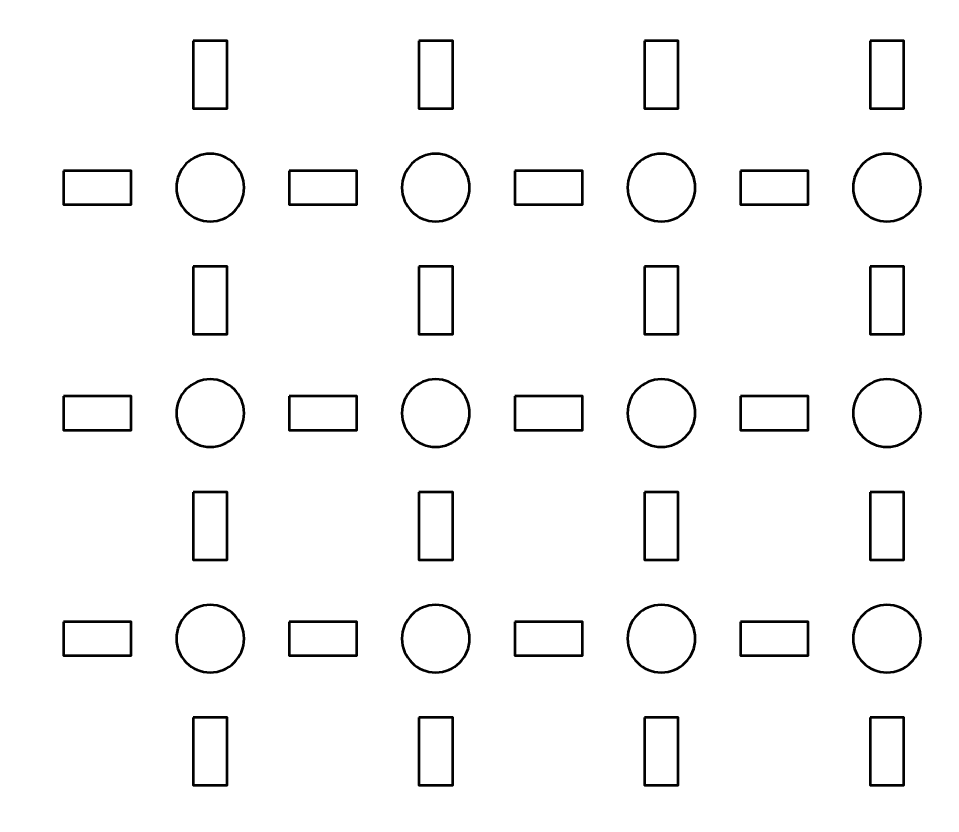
# Model space of a CAD drawing. Header units: centimetres. Extents: x -24.2 to 3.2, y -28.5 to 40.7.
# Drawn here: x -13.2 to -5.03, y 18.45 to 25.5 of the extents above; entities that cross this region are included whole.
import ezdxf

# ---------------------------------------------------------------- set-up
doc = ezdxf.new("R2010")
doc.units = ezdxf.units.CM
doc.header["$MEASUREMENT"] = 0
doc.layers.add('Layer 1', color=7, linetype='Continuous')

msp = doc.modelspace()

# ---------------------------------------------------------------- linework, layer by layer
at = {"layer": 'Layer 1', "lineweight": 53}
for points, knots in [([(-23.65008, 40.65002), (-23.65008, 40.65002), (2.6499, 40.65002), (2.6499, 40.65002), (2.6499, 40.65002), (2.9269, 40.65002), (3.14985, 40.42693), (3.14985, 40.14993), (3.14985, 40.14993), (3.14985, 40.14993), (3.14985, 13.84995), (3.14985, 13.84995), (3.14985, 13.84995), (3.14985, 13.57295), (2.9269, 13.35), (2.6499, 13.35), (2.6499, 13.35), (2.6499, 13.35), (-23.65008, 13.35), (-23.65008, 13.35), (-23.65008, 13.35), (-23.92708, 13.35), (-24.15017, 13.57295), (-24.15017, 13.84995), (-24.15017, 13.84995), (-24.15017, 13.84995), (-24.15017, 40.14993), (-24.15017, 40.14993), (-24.15017, 40.14993), (-24.15017, 40.42693), (-23.92708, 40.65002), (-23.65008, 40.65002)], [0, 0, 0, 0, 0.125, 0.125, 0.125, 0.125, 0.25, 0.25, 0.25, 0.25, 0.375, 0.375, 0.375, 0.375, 0.5, 0.5, 0.5, 0.5, 0.625, 0.625, 0.625, 0.625, 0.75, 0.75, 0.75, 0.75, 0.875, 0.875, 0.875, 0.875, 1, 1, 1, 1]), ([(-11.65013, 25.29992), (-11.65013, 25.29992), (-11.35013, 25.29992), (-11.35013, 25.29992), (-11.35013, 25.29992), (-11.35013, 25.29992), (-11.35013, 24.69992), (-11.35013, 24.69992), (-11.35013, 24.69992), (-11.35013, 24.69992), (-11.65013, 24.69992), (-11.65013, 24.69992), (-11.65013, 24.69992), (-11.65013, 24.69992), (-11.65013, 25.29992), (-11.65013, 25.29992)], [0, 0, 0, 0, 0.25, 0.25, 0.25, 0.25, 0.5, 0.5, 0.5, 0.5, 0.75, 0.75, 0.75, 0.75, 1, 1, 1, 1]), ([(-9.6502, 25.29992), (-9.6502, 25.29992), (-9.35019, 25.29992), (-9.35019, 25.29992), (-9.35019, 25.29992), (-9.35019, 25.29992), (-9.35019, 24.69992), (-9.35019, 24.69992), (-9.35019, 24.69992), (-9.35019, 24.69992), (-9.6502, 24.69992), (-9.6502, 24.69992), (-9.6502, 24.69992), (-9.6502, 24.69992), (-9.6502, 25.29992), (-9.6502, 25.29992)], [0, 0, 0, 0, 0.25, 0.25, 0.25, 0.25, 0.5, 0.5, 0.5, 0.5, 0.75, 0.75, 0.75, 0.75, 1, 1, 1, 1]), ([(-7.65009, 25.29992), (-7.65009, 25.29992), (-7.35008, 25.29992), (-7.35008, 25.29992), (-7.35008, 25.29992), (-7.35008, 25.29992), (-7.35008, 24.69992), (-7.35008, 24.69992), (-7.35008, 24.69992), (-7.35008, 24.69992), (-7.65009, 24.69992), (-7.65009, 24.69992), (-7.65009, 24.69992), (-7.65009, 24.69992), (-7.65009, 25.29992), (-7.65009, 25.29992)], [0, 0, 0, 0, 0.25, 0.25, 0.25, 0.25, 0.5, 0.5, 0.5, 0.5, 0.75, 0.75, 0.75, 0.75, 1, 1, 1, 1]), ([(-5.65015, 25.29992), (-5.65015, 25.29992), (-5.35015, 25.29992), (-5.35015, 25.29992), (-5.35015, 25.29992), (-5.35015, 25.29992), (-5.35015, 24.69992), (-5.35015, 24.69992), (-5.35015, 24.69992), (-5.35015, 24.69992), (-5.65015, 24.69992), (-5.65015, 24.69992), (-5.65015, 24.69992), (-5.65015, 24.69992), (-5.65015, 25.29992), (-5.65015, 25.29992)], [0, 0, 0, 0, 0.25, 0.25, 0.25, 0.25, 0.5, 0.5, 0.5, 0.5, 0.75, 0.75, 0.75, 0.75, 1, 1, 1, 1]), ([(-11.20005, 24.00001), (-11.20005, 23.83424), (-11.33443, 23.7), (-11.50006, 23.7), (-11.50006, 23.7), (-11.66583, 23.7), (-11.80006, 23.83424), (-11.80006, 24.00001), (-11.80006, 24.00001), (-11.80006, 24.16567), (-11.66583, 24.30001), (-11.50006, 24.30001), (-11.50006, 24.30001), (-11.33443, 24.30001), (-11.20005, 24.16567), (-11.20005, 24.00001)], [0, 0, 0, 0, 0.25, 0.25, 0.25, 0.25, 0.5, 0.5, 0.5, 0.5, 0.75, 0.75, 0.75, 0.75, 1, 1, 1, 1]), ([(-9.20012, 24.00001), (-9.20012, 23.83424), (-9.33446, 23.7), (-9.50012, 23.7), (-9.50012, 23.7), (-9.66575, 23.7), (-9.80013, 23.83424), (-9.80013, 24.00001), (-9.80013, 24.00001), (-9.80013, 24.16567), (-9.66575, 24.30001), (-9.50012, 24.30001), (-9.50012, 24.30001), (-9.33446, 24.30001), (-9.20012, 24.16567), (-9.20012, 24.00001)], [0, 0, 0, 0, 0.25, 0.25, 0.25, 0.25, 0.5, 0.5, 0.5, 0.5, 0.75, 0.75, 0.75, 0.75, 1, 1, 1, 1]), ([(-7.20015, 24.00001), (-7.20015, 23.83424), (-7.33439, 23.7), (-7.50016, 23.7), (-7.50016, 23.7), (-7.66582, 23.7), (-7.80016, 23.83424), (-7.80016, 24.00001), (-7.80016, 24.00001), (-7.80016, 24.16567), (-7.66582, 24.30001), (-7.50016, 24.30001), (-7.50016, 24.30001), (-7.33439, 24.30001), (-7.20015, 24.16567), (-7.20015, 24.00001)], [0, 0, 0, 0, 0.25, 0.25, 0.25, 0.25, 0.5, 0.5, 0.5, 0.5, 0.75, 0.75, 0.75, 0.75, 1, 1, 1, 1]), ([(-5.20008, 24.00001), (-5.20008, 23.83424), (-5.33445, 23.7), (-5.50008, 23.7), (-5.50008, 23.7), (-5.66585, 23.7), (-5.80008, 23.83424), (-5.80008, 24.00001), (-5.80008, 24.00001), (-5.80008, 24.16567), (-5.66585, 24.30001), (-5.50008, 24.30001), (-5.50008, 24.30001), (-5.33445, 24.30001), (-5.20008, 24.16567), (-5.20008, 24.00001)], [0, 0, 0, 0, 0.25, 0.25, 0.25, 0.25, 0.5, 0.5, 0.5, 0.5, 0.75, 0.75, 0.75, 0.75, 1, 1, 1, 1]), ([(-12.80011, 24.14994), (-12.80011, 24.14994), (-12.20011, 24.14994), (-12.20011, 24.14994), (-12.20011, 24.14994), (-12.20011, 24.14994), (-12.20011, 23.84993), (-12.20011, 23.84993), (-12.20011, 23.84993), (-12.20011, 23.84993), (-12.80011, 23.84993), (-12.80011, 23.84993), (-12.80011, 23.84993), (-12.80011, 23.84993), (-12.80011, 24.14994), (-12.80011, 24.14994)], [0, 0, 0, 0, 0.25, 0.25, 0.25, 0.25, 0.5, 0.5, 0.5, 0.5, 0.75, 0.75, 0.75, 0.75, 1, 1, 1, 1]), ([(-10.80014, 24.14994), (-10.80014, 24.14994), (-10.20014, 24.14994), (-10.20014, 24.14994), (-10.20014, 24.14994), (-10.20014, 24.14994), (-10.20014, 23.84993), (-10.20014, 23.84993), (-10.20014, 23.84993), (-10.20014, 23.84993), (-10.80014, 23.84993), (-10.80014, 23.84993), (-10.80014, 23.84993), (-10.80014, 23.84993), (-10.80014, 24.14994), (-10.80014, 24.14994)], [0, 0, 0, 0, 0.25, 0.25, 0.25, 0.25, 0.5, 0.5, 0.5, 0.5, 0.75, 0.75, 0.75, 0.75, 1, 1, 1, 1]), ([(-8.80007, 24.14994), (-8.80007, 24.14994), (-8.20007, 24.14994), (-8.20007, 24.14994), (-8.20007, 24.14994), (-8.20007, 24.14994), (-8.20007, 23.84993), (-8.20007, 23.84993), (-8.20007, 23.84993), (-8.20007, 23.84993), (-8.80007, 23.84993), (-8.80007, 23.84993), (-8.80007, 23.84993), (-8.80007, 23.84993), (-8.80007, 24.14994), (-8.80007, 24.14994)], [0, 0, 0, 0, 0.25, 0.25, 0.25, 0.25, 0.5, 0.5, 0.5, 0.5, 0.75, 0.75, 0.75, 0.75, 1, 1, 1, 1]), ([(-6.80014, 24.14994), (-6.80014, 24.14994), (-6.20013, 24.14994), (-6.20013, 24.14994), (-6.20013, 24.14994), (-6.20013, 24.14994), (-6.20013, 23.84993), (-6.20013, 23.84993), (-6.20013, 23.84993), (-6.20013, 23.84993), (-6.80014, 23.84993), (-6.80014, 23.84993), (-6.80014, 23.84993), (-6.80014, 23.84993), (-6.80014, 24.14994), (-6.80014, 24.14994)], [0, 0, 0, 0, 0.25, 0.25, 0.25, 0.25, 0.5, 0.5, 0.5, 0.5, 0.75, 0.75, 0.75, 0.75, 1, 1, 1, 1]), ([(-11.65013, 23.29999), (-11.65013, 23.29999), (-11.35013, 23.29999), (-11.35013, 23.29999), (-11.35013, 23.29999), (-11.35013, 23.29999), (-11.35013, 22.69998), (-11.35013, 22.69998), (-11.35013, 22.69998), (-11.35013, 22.69998), (-11.65013, 22.69998), (-11.65013, 22.69998), (-11.65013, 22.69998), (-11.65013, 22.69998), (-11.65013, 23.29999), (-11.65013, 23.29999)], [0, 0, 0, 0, 0.25, 0.25, 0.25, 0.25, 0.5, 0.5, 0.5, 0.5, 0.75, 0.75, 0.75, 0.75, 1, 1, 1, 1]), ([(-9.6502, 23.29999), (-9.6502, 23.29999), (-9.35019, 23.29999), (-9.35019, 23.29999), (-9.35019, 23.29999), (-9.35019, 23.29999), (-9.35019, 22.69998), (-9.35019, 22.69998), (-9.35019, 22.69998), (-9.35019, 22.69998), (-9.6502, 22.69998), (-9.6502, 22.69998), (-9.6502, 22.69998), (-9.6502, 22.69998), (-9.6502, 23.29999), (-9.6502, 23.29999)], [0, 0, 0, 0, 0.25, 0.25, 0.25, 0.25, 0.5, 0.5, 0.5, 0.5, 0.75, 0.75, 0.75, 0.75, 1, 1, 1, 1]), ([(-7.65009, 23.29999), (-7.65009, 23.29999), (-7.35008, 23.29999), (-7.35008, 23.29999), (-7.35008, 23.29999), (-7.35008, 23.29999), (-7.35008, 22.69998), (-7.35008, 22.69998), (-7.35008, 22.69998), (-7.35008, 22.69998), (-7.65009, 22.69998), (-7.65009, 22.69998), (-7.65009, 22.69998), (-7.65009, 22.69998), (-7.65009, 23.29999), (-7.65009, 23.29999)], [0, 0, 0, 0, 0.25, 0.25, 0.25, 0.25, 0.5, 0.5, 0.5, 0.5, 0.75, 0.75, 0.75, 0.75, 1, 1, 1, 1]), ([(-5.65015, 23.29999), (-5.65015, 23.29999), (-5.35015, 23.29999), (-5.35015, 23.29999), (-5.35015, 23.29999), (-5.35015, 23.29999), (-5.35015, 22.69998), (-5.35015, 22.69998), (-5.35015, 22.69998), (-5.35015, 22.69998), (-5.65015, 22.69998), (-5.65015, 22.69998), (-5.65015, 22.69998), (-5.65015, 22.69998), (-5.65015, 23.29999), (-5.65015, 23.29999)], [0, 0, 0, 0, 0.25, 0.25, 0.25, 0.25, 0.5, 0.5, 0.5, 0.5, 0.75, 0.75, 0.75, 0.75, 1, 1, 1, 1]), ([(-11.20005, 21.99993), (-11.20005, 21.8343), (-11.33443, 21.69993), (-11.50006, 21.69993), (-11.50006, 21.69993), (-11.66583, 21.69993), (-11.80006, 21.8343), (-11.80006, 21.99993), (-11.80006, 21.99993), (-11.80006, 22.1657), (-11.66583, 22.29993), (-11.50006, 22.29993), (-11.50006, 22.29993), (-11.33443, 22.29993), (-11.20005, 22.1657), (-11.20005, 21.99993)], [0, 0, 0, 0, 0.25, 0.25, 0.25, 0.25, 0.5, 0.5, 0.5, 0.5, 0.75, 0.75, 0.75, 0.75, 1, 1, 1, 1]), ([(-9.20012, 21.99993), (-9.20012, 21.8343), (-9.33446, 21.69993), (-9.50012, 21.69993), (-9.50012, 21.69993), (-9.66575, 21.69993), (-9.80013, 21.8343), (-9.80013, 21.99993), (-9.80013, 21.99993), (-9.80013, 22.1657), (-9.66575, 22.29993), (-9.50012, 22.29993), (-9.50012, 22.29993), (-9.33446, 22.29993), (-9.20012, 22.1657), (-9.20012, 21.99993)], [0, 0, 0, 0, 0.25, 0.25, 0.25, 0.25, 0.5, 0.5, 0.5, 0.5, 0.75, 0.75, 0.75, 0.75, 1, 1, 1, 1]), ([(-7.20015, 21.99993), (-7.20015, 21.8343), (-7.33439, 21.69993), (-7.50016, 21.69993), (-7.50016, 21.69993), (-7.66582, 21.69993), (-7.80016, 21.8343), (-7.80016, 21.99993), (-7.80016, 21.99993), (-7.80016, 22.1657), (-7.66582, 22.29993), (-7.50016, 22.29993), (-7.50016, 22.29993), (-7.33439, 22.29993), (-7.20015, 22.1657), (-7.20015, 21.99993)], [0, 0, 0, 0, 0.25, 0.25, 0.25, 0.25, 0.5, 0.5, 0.5, 0.5, 0.75, 0.75, 0.75, 0.75, 1, 1, 1, 1]), ([(-5.20008, 21.99993), (-5.20008, 21.8343), (-5.33445, 21.69993), (-5.50008, 21.69993), (-5.50008, 21.69993), (-5.66585, 21.69993), (-5.80008, 21.8343), (-5.80008, 21.99993), (-5.80008, 21.99993), (-5.80008, 22.1657), (-5.66585, 22.29993), (-5.50008, 22.29993), (-5.50008, 22.29993), (-5.33445, 22.29993), (-5.20008, 22.1657), (-5.20008, 21.99993)], [0, 0, 0, 0, 0.25, 0.25, 0.25, 0.25, 0.5, 0.5, 0.5, 0.5, 0.75, 0.75, 0.75, 0.75, 1, 1, 1, 1]), ([(-12.80011, 22.15), (-12.80011, 22.15), (-12.20011, 22.15), (-12.20011, 22.15), (-12.20011, 22.15), (-12.20011, 22.15), (-12.20011, 21.85), (-12.20011, 21.85), (-12.20011, 21.85), (-12.20011, 21.85), (-12.80011, 21.85), (-12.80011, 21.85), (-12.80011, 21.85), (-12.80011, 21.85), (-12.80011, 22.15), (-12.80011, 22.15)], [0, 0, 0, 0, 0.25, 0.25, 0.25, 0.25, 0.5, 0.5, 0.5, 0.5, 0.75, 0.75, 0.75, 0.75, 1, 1, 1, 1]), ([(-10.80014, 22.15), (-10.80014, 22.15), (-10.20014, 22.15), (-10.20014, 22.15), (-10.20014, 22.15), (-10.20014, 22.15), (-10.20014, 21.85), (-10.20014, 21.85), (-10.20014, 21.85), (-10.20014, 21.85), (-10.80014, 21.85), (-10.80014, 21.85), (-10.80014, 21.85), (-10.80014, 21.85), (-10.80014, 22.15), (-10.80014, 22.15)], [0, 0, 0, 0, 0.25, 0.25, 0.25, 0.25, 0.5, 0.5, 0.5, 0.5, 0.75, 0.75, 0.75, 0.75, 1, 1, 1, 1]), ([(-8.80007, 22.15), (-8.80007, 22.15), (-8.20007, 22.15), (-8.20007, 22.15), (-8.20007, 22.15), (-8.20007, 22.15), (-8.20007, 21.85), (-8.20007, 21.85), (-8.20007, 21.85), (-8.20007, 21.85), (-8.80007, 21.85), (-8.80007, 21.85), (-8.80007, 21.85), (-8.80007, 21.85), (-8.80007, 22.15), (-8.80007, 22.15)], [0, 0, 0, 0, 0.25, 0.25, 0.25, 0.25, 0.5, 0.5, 0.5, 0.5, 0.75, 0.75, 0.75, 0.75, 1, 1, 1, 1]), ([(-6.80014, 22.15), (-6.80014, 22.15), (-6.20013, 22.15), (-6.20013, 22.15), (-6.20013, 22.15), (-6.20013, 22.15), (-6.20013, 21.85), (-6.20013, 21.85), (-6.20013, 21.85), (-6.20013, 21.85), (-6.80014, 21.85), (-6.80014, 21.85), (-6.80014, 21.85), (-6.80014, 21.85), (-6.80014, 22.15), (-6.80014, 22.15)], [0, 0, 0, 0, 0.25, 0.25, 0.25, 0.25, 0.5, 0.5, 0.5, 0.5, 0.75, 0.75, 0.75, 0.75, 1, 1, 1, 1]), ([(-11.65013, 21.30002), (-11.65013, 21.30002), (-11.35013, 21.30002), (-11.35013, 21.30002), (-11.35013, 21.30002), (-11.35013, 21.30002), (-11.35013, 20.70002), (-11.35013, 20.70002), (-11.35013, 20.70002), (-11.35013, 20.70002), (-11.65013, 20.70002), (-11.65013, 20.70002), (-11.65013, 20.70002), (-11.65013, 20.70002), (-11.65013, 21.30002), (-11.65013, 21.30002)], [0, 0, 0, 0, 0.25, 0.25, 0.25, 0.25, 0.5, 0.5, 0.5, 0.5, 0.75, 0.75, 0.75, 0.75, 1, 1, 1, 1]), ([(-9.6502, 21.30002), (-9.6502, 21.30002), (-9.35019, 21.30002), (-9.35019, 21.30002), (-9.35019, 21.30002), (-9.35019, 21.30002), (-9.35019, 20.70002), (-9.35019, 20.70002), (-9.35019, 20.70002), (-9.35019, 20.70002), (-9.6502, 20.70002), (-9.6502, 20.70002), (-9.6502, 20.70002), (-9.6502, 20.70002), (-9.6502, 21.30002), (-9.6502, 21.30002)], [0, 0, 0, 0, 0.25, 0.25, 0.25, 0.25, 0.5, 0.5, 0.5, 0.5, 0.75, 0.75, 0.75, 0.75, 1, 1, 1, 1]), ([(-7.65009, 21.30002), (-7.65009, 21.30002), (-7.35008, 21.30002), (-7.35008, 21.30002), (-7.35008, 21.30002), (-7.35008, 21.30002), (-7.35008, 20.70002), (-7.35008, 20.70002), (-7.35008, 20.70002), (-7.35008, 20.70002), (-7.65009, 20.70002), (-7.65009, 20.70002), (-7.65009, 20.70002), (-7.65009, 20.70002), (-7.65009, 21.30002), (-7.65009, 21.30002)], [0, 0, 0, 0, 0.25, 0.25, 0.25, 0.25, 0.5, 0.5, 0.5, 0.5, 0.75, 0.75, 0.75, 0.75, 1, 1, 1, 1]), ([(-5.65015, 21.30002), (-5.65015, 21.30002), (-5.35015, 21.30002), (-5.35015, 21.30002), (-5.35015, 21.30002), (-5.35015, 21.30002), (-5.35015, 20.70002), (-5.35015, 20.70002), (-5.35015, 20.70002), (-5.35015, 20.70002), (-5.65015, 20.70002), (-5.65015, 20.70002), (-5.65015, 20.70002), (-5.65015, 20.70002), (-5.65015, 21.30002), (-5.65015, 21.30002)], [0, 0, 0, 0, 0.25, 0.25, 0.25, 0.25, 0.5, 0.5, 0.5, 0.5, 0.75, 0.75, 0.75, 0.75, 1, 1, 1, 1]), ([(-11.20005, 20), (-11.20005, 19.83433), (-11.33443, 19.7), (-11.50006, 19.7), (-11.50006, 19.7), (-11.66583, 19.7), (-11.80006, 19.83433), (-11.80006, 20), (-11.80006, 20), (-11.80006, 20.16563), (-11.66583, 20.3), (-11.50006, 20.3), (-11.50006, 20.3), (-11.33443, 20.3), (-11.20005, 20.16563), (-11.20005, 20)], [0, 0, 0, 0, 0.25, 0.25, 0.25, 0.25, 0.5, 0.5, 0.5, 0.5, 0.75, 0.75, 0.75, 0.75, 1, 1, 1, 1]), ([(-9.20012, 20), (-9.20012, 19.83433), (-9.33446, 19.7), (-9.50012, 19.7), (-9.50012, 19.7), (-9.66575, 19.7), (-9.80013, 19.83433), (-9.80013, 20), (-9.80013, 20), (-9.80013, 20.16563), (-9.66575, 20.3), (-9.50012, 20.3), (-9.50012, 20.3), (-9.33446, 20.3), (-9.20012, 20.16563), (-9.20012, 20)], [0, 0, 0, 0, 0.25, 0.25, 0.25, 0.25, 0.5, 0.5, 0.5, 0.5, 0.75, 0.75, 0.75, 0.75, 1, 1, 1, 1]), ([(-7.20015, 20), (-7.20015, 19.83433), (-7.33439, 19.7), (-7.50016, 19.7), (-7.50016, 19.7), (-7.66582, 19.7), (-7.80016, 19.83433), (-7.80016, 20), (-7.80016, 20), (-7.80016, 20.16563), (-7.66582, 20.3), (-7.50016, 20.3), (-7.50016, 20.3), (-7.33439, 20.3), (-7.20015, 20.16563), (-7.20015, 20)], [0, 0, 0, 0, 0.25, 0.25, 0.25, 0.25, 0.5, 0.5, 0.5, 0.5, 0.75, 0.75, 0.75, 0.75, 1, 1, 1, 1]), ([(-5.20008, 20), (-5.20008, 19.83433), (-5.33445, 19.7), (-5.50008, 19.7), (-5.50008, 19.7), (-5.66585, 19.7), (-5.80008, 19.83433), (-5.80008, 20), (-5.80008, 20), (-5.80008, 20.16563), (-5.66585, 20.3), (-5.50008, 20.3), (-5.50008, 20.3), (-5.33445, 20.3), (-5.20008, 20.16563), (-5.20008, 20)], [0, 0, 0, 0, 0.25, 0.25, 0.25, 0.25, 0.5, 0.5, 0.5, 0.5, 0.75, 0.75, 0.75, 0.75, 1, 1, 1, 1]), ([(-12.80011, 20.14993), (-12.80011, 20.14993), (-12.20011, 20.14993), (-12.20011, 20.14993), (-12.20011, 20.14993), (-12.20011, 20.14993), (-12.20011, 19.84993), (-12.20011, 19.84993), (-12.20011, 19.84993), (-12.20011, 19.84993), (-12.80011, 19.84993), (-12.80011, 19.84993), (-12.80011, 19.84993), (-12.80011, 19.84993), (-12.80011, 20.14993), (-12.80011, 20.14993)], [0, 0, 0, 0, 0.25, 0.25, 0.25, 0.25, 0.5, 0.5, 0.5, 0.5, 0.75, 0.75, 0.75, 0.75, 1, 1, 1, 1]), ([(-10.80014, 20.14993), (-10.80014, 20.14993), (-10.20014, 20.14993), (-10.20014, 20.14993), (-10.20014, 20.14993), (-10.20014, 20.14993), (-10.20014, 19.84993), (-10.20014, 19.84993), (-10.20014, 19.84993), (-10.20014, 19.84993), (-10.80014, 19.84993), (-10.80014, 19.84993), (-10.80014, 19.84993), (-10.80014, 19.84993), (-10.80014, 20.14993), (-10.80014, 20.14993)], [0, 0, 0, 0, 0.25, 0.25, 0.25, 0.25, 0.5, 0.5, 0.5, 0.5, 0.75, 0.75, 0.75, 0.75, 1, 1, 1, 1]), ([(-8.80007, 20.14993), (-8.80007, 20.14993), (-8.20007, 20.14993), (-8.20007, 20.14993), (-8.20007, 20.14993), (-8.20007, 20.14993), (-8.20007, 19.84993), (-8.20007, 19.84993), (-8.20007, 19.84993), (-8.20007, 19.84993), (-8.80007, 19.84993), (-8.80007, 19.84993), (-8.80007, 19.84993), (-8.80007, 19.84993), (-8.80007, 20.14993), (-8.80007, 20.14993)], [0, 0, 0, 0, 0.25, 0.25, 0.25, 0.25, 0.5, 0.5, 0.5, 0.5, 0.75, 0.75, 0.75, 0.75, 1, 1, 1, 1]), ([(-6.80014, 20.14993), (-6.80014, 20.14993), (-6.20013, 20.14993), (-6.20013, 20.14993), (-6.20013, 20.14993), (-6.20013, 20.14993), (-6.20013, 19.84993), (-6.20013, 19.84993), (-6.20013, 19.84993), (-6.20013, 19.84993), (-6.80014, 19.84993), (-6.80014, 19.84993), (-6.80014, 19.84993), (-6.80014, 19.84993), (-6.80014, 20.14993), (-6.80014, 20.14993)], [0, 0, 0, 0, 0.25, 0.25, 0.25, 0.25, 0.5, 0.5, 0.5, 0.5, 0.75, 0.75, 0.75, 0.75, 1, 1, 1, 1]), ([(-11.65013, 19.29995), (-11.65013, 19.29995), (-11.35013, 19.29995), (-11.35013, 19.29995), (-11.35013, 19.29995), (-11.35013, 19.29995), (-11.35013, 18.69994), (-11.35013, 18.69994), (-11.35013, 18.69994), (-11.35013, 18.69994), (-11.65013, 18.69994), (-11.65013, 18.69994), (-11.65013, 18.69994), (-11.65013, 18.69994), (-11.65013, 19.29995), (-11.65013, 19.29995)], [0, 0, 0, 0, 0.25, 0.25, 0.25, 0.25, 0.5, 0.5, 0.5, 0.5, 0.75, 0.75, 0.75, 0.75, 1, 1, 1, 1]), ([(-9.6502, 19.29995), (-9.6502, 19.29995), (-9.35019, 19.29995), (-9.35019, 19.29995), (-9.35019, 19.29995), (-9.35019, 19.29995), (-9.35019, 18.69994), (-9.35019, 18.69994), (-9.35019, 18.69994), (-9.35019, 18.69994), (-9.6502, 18.69994), (-9.6502, 18.69994), (-9.6502, 18.69994), (-9.6502, 18.69994), (-9.6502, 19.29995), (-9.6502, 19.29995)], [0, 0, 0, 0, 0.25, 0.25, 0.25, 0.25, 0.5, 0.5, 0.5, 0.5, 0.75, 0.75, 0.75, 0.75, 1, 1, 1, 1]), ([(-7.65009, 19.29995), (-7.65009, 19.29995), (-7.35008, 19.29995), (-7.35008, 19.29995), (-7.35008, 19.29995), (-7.35008, 19.29995), (-7.35008, 18.69994), (-7.35008, 18.69994), (-7.35008, 18.69994), (-7.35008, 18.69994), (-7.65009, 18.69994), (-7.65009, 18.69994), (-7.65009, 18.69994), (-7.65009, 18.69994), (-7.65009, 19.29995), (-7.65009, 19.29995)], [0, 0, 0, 0, 0.25, 0.25, 0.25, 0.25, 0.5, 0.5, 0.5, 0.5, 0.75, 0.75, 0.75, 0.75, 1, 1, 1, 1]), ([(-5.65015, 19.29995), (-5.65015, 19.29995), (-5.35015, 19.29995), (-5.35015, 19.29995), (-5.35015, 19.29995), (-5.35015, 19.29995), (-5.35015, 18.69994), (-5.35015, 18.69994), (-5.35015, 18.69994), (-5.35015, 18.69994), (-5.65015, 18.69994), (-5.65015, 18.69994), (-5.65015, 18.69994), (-5.65015, 18.69994), (-5.65015, 19.29995), (-5.65015, 19.29995)], [0, 0, 0, 0, 0.25, 0.25, 0.25, 0.25, 0.5, 0.5, 0.5, 0.5, 0.75, 0.75, 0.75, 0.75, 1, 1, 1, 1])]:
    msp.add_open_spline(points, degree=3, knots=knots, dxfattribs=at)

doc.saveas('drawing.dxf')
